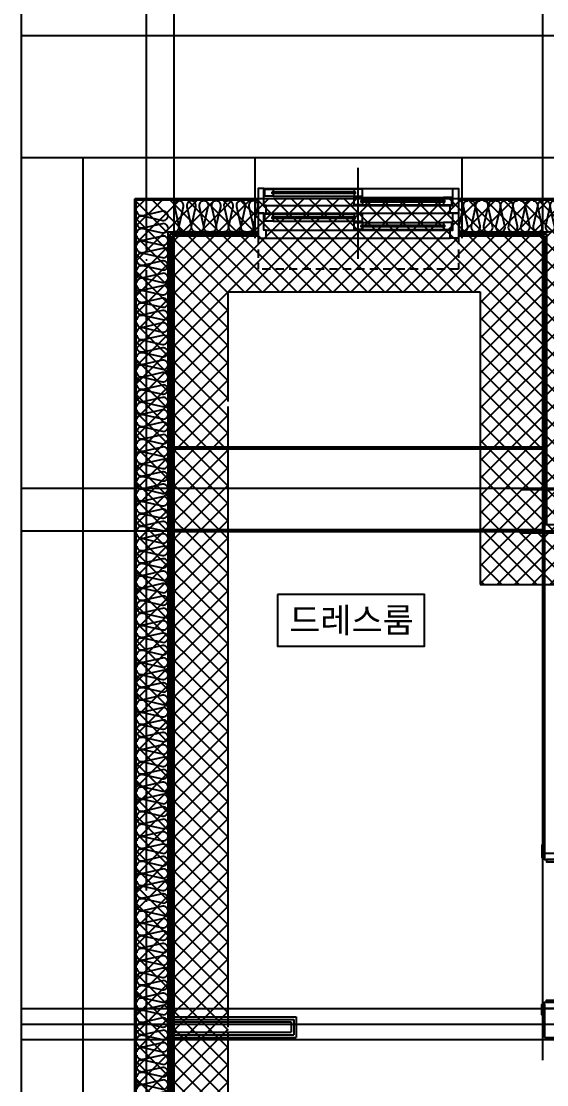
# Model space of a CAD drawing. Header units: millimetres. Extents: x -24416 to 92204, y -190080 to 23760.
# Drawn here: x 54157 to 56698, y 10764 to 15905 of the extents above; entities that cross this region are included whole.
import ezdxf
from ezdxf.enums import TextEntityAlignment as Align
from ezdxf.xclip import XClip

# ---------------------------------------------------------------- set-up
doc = ezdxf.new("R2010")
doc.units = ezdxf.units.MM
doc.header["$LTSCALE"] = 50
doc.header["$XCLIPFRAME"] = 0
for name, pattern in [('AUDIT_D_220706163347-0', [0]), ('CEN', [62, 60, -1, 0, -1]), ('H', [1.3, 0.8, -0.5]), ('HID', [2.5, 1.5, -1]), ('HIDDEN', [2, 1, -1]), ('평면도(기준)$0$ACAD_ISO04W100', [30.5, 24, -3, 0.5, -3])]:
    doc.linetypes.add(name, pattern=pattern)
doc.layers.get('defpoints').update_dxf_attribs({"color": 139})
for name, color, linetype in [('84 A$0$0 TILE LINE & HATCH', 8, 'Continuous'), ('AA-단열-바닥-욕실', 30, 'Continuous'), ('CEN_CON', 1, 'CEN'), ('CEN_WALL', 12, 'CEN'), ('CONC', 2, 'Continuous'), ('dan1', 7, 'HID'), ('ELE3_CON', 7, 'Continuous'), ('HAT', 9, 'Continuous'), ('INS', 252, 'Continuous'), ('SINA-F-DOOR', 5, 'Continuous'), ('SINA-F-FRAME', 4, 'Continuous'), ('SINA-F-단표시', 8, 'Continuous'), ('WAL_DRY', 7, 'Continuous'), ('WIN', 4, 'Continuous'), ('실명', 3, 'AUDIT_D_220706163347-0'), ('실명박스', 7, 'AUDIT_D_220706163347-0'), ('커튼박스', 6, 'Continuous'), ('확장', 8, 'HIDDEN')]:
    doc.layers.add(name, color=color, linetype=linetype)
for name, color, linetype, plot in [('AA-CEN', 1, 'CEN', False), ('Defpoint', 135, 'Continuous', False), ('MC', 135, 'Continuous', False)]:
    doc.layers.add(name, color=color, linetype=linetype, plot=plot)
doc.styles.add('HAUD01', font='Dotum.ttf')

# ---------------------------------------------------------------- blocks, each defined once
blk = doc.blocks.new('WIN_이중창_1000')
at = {"layer": 'Defpoint'}
for p, q in [((-15, 240), (-15, 0)), ((985, 240), (985, 0))]:
    blk.add_line(p, q, dxfattribs=at)
at = {"layer": 'WIN'}
blk.add_line((485, -100), (485, 340), dxfattribs=at)
at = {"layer": 'WIN', "color": 8}
for p, q in [((942, 240), (28, 240)), ((897, 237), (505, 237)), ((930, 158), (40, 158)), ((465, 196), (73, 196)), ((465, 161), (73, 161)), ((897, 202), (505, 202)), ((930, 120), (40, 120)), ((897, 117), (505, 117)), ((465, 76), (73, 76)), ((897, 82), (505, 82)), ((930, 38), (40, 38)), ((930, 0), (40, 0)), ((465, 41), (73, 41))]:
    blk.add_line(p, q, dxfattribs=at)
at = {"layer": 'WIN'}
for points in [[(40, 158), (28, 158), (28, 240), (0, 240), (0, 120), (40, 120), (40, 158)], [(505, 216.5), (505, 202), (465, 202), (465, 237), (505, 237), (505, 222.5)], [(904, 222.5), (904, 216.5), (498, 216.5), (498, 222.5), (904, 222.5)], [(897, 216.5), (897, 202), (937, 202), (937, 237), (897, 237), (897, 222.5)], [(930, 158), (942, 158), (942, 240), (970, 240), (970, 120), (930, 120), (930, 158)], [(73, 175.5), (73, 161), (33, 161), (33, 196), (73, 196), (73, 181.5)], [(472, 181.5), (472, 175.5), (66, 175.5), (66, 181.5), (472, 181.5)], [(465, 175.5), (465, 161), (505, 161), (505, 196), (465, 196), (465, 181.5)], [(40, 38), (28, 38), (28, 120), (0, 120), (0, 0), (40, 0), (40, 38)], [(505, 96.5), (505, 82), (465, 82), (465, 117), (505, 117), (505, 102.5)], [(897, 96.5), (897, 82), (937, 82), (937, 117), (897, 117), (897, 102.5)], [(930, 38), (942, 38), (942, 120), (970, 120), (970, 0), (930, 0), (930, 38)], [(73, 55.5), (73, 41), (33, 41), (33, 76), (73, 76), (73, 61.5)], [(472, 61.5), (472, 55.5), (66, 55.5), (66, 61.5), (472, 61.5)], [(465, 55.5), (465, 41), (505, 41), (505, 76), (465, 76), (465, 61.5)], [(904, 102.5), (904, 96.5), (498, 96.5), (498, 102.5), (904, 102.5)]]:
    blk.add_lwpolyline(points, dxfattribs=at)
blk = doc.blocks.new('insul1')
blk.add_lwpolyline([(0, 0, 0.480617), (0.146, 0.183), (0.004, 0.817, -1.249969), (0.296, 0.817), (0.154, 0.183, 0.480617), (0.3, 0, 0.480617)], format="xyb")
blk = doc.blocks.new('A$C016A76E2')
at = {"layer": 'SINA-F-단표시'}
h = blk.add_hatch(dxfattribs=at)
h.set_pattern_fill('AR-SAND', color=251, scale=10, angle=90)
h.set_pattern_definition([(127.5, (671299.453, 3999847.715), (-19.26823769, -0.62993358), [0, -15.2, 0, -17, 0, -16.25]), (97.5, (671299.453, 3999847.715), (-28.22146065, 17.69776705), [0, -8.2, 0, -13.7, 0, -5.25]), (57.5, (671299.453, 3999835.415), (-0.056590535, 31.14141862), [0, -5, 0, -18, 0, -23.5]), (47.5, (671299.453, 3999835.415), (-8.77675565, 30.06126605), [0, -2.5, 0, -11.8, 0, -13.5])])
h.paths.add_polyline_path([(-150, 770), (-110, 770), (-110, 80), (-150, 80)])
at = {"layer": '84 A$0$0 TILE LINE & HATCH'}
blk.add_line((-740, 80), (-740, 50), dxfattribs=at)
at = {"layer": 'SINA-F-DOOR', "color": 8}
for points in [[(-760, 126), (-760, 176), (-580, 176), (-580, 156), (-740, 156), (-740, 126)], [(-760, 70), (-760, 20), (-580, 20), (-580, 40), (-740, 40), (-740, 70)]]:
    blk.add_lwpolyline(points, dxfattribs=at)
at = {"layer": 'SINA-F-DOOR'}
blk.add_lwpolyline([(-150, 80), (-840, 80), (-840, 116), (-150, 116), (-150, 80)], dxfattribs=at)
at = {"layer": 'SINA-F-DOOR', "color": 8}
for points in [[(-720, 116), (-780, 116), (-780, 126), (-720, 126)], [(-720, 80), (-780, 80), (-780, 70), (-720, 70)]]:
    blk.add_lwpolyline(points, close=True, dxfattribs=at)
at = {"layer": 'SINA-F-DOOR', "color": 1, "linetype": '평면도(기준)$0$ACAD_ISO04W100', "ltscale": 20}
blk.add_arc((-149.4, 78.4), 691.6, 90.0471, 177.0967, dxfattribs=at)
at = {"layer": 'SINA-F-FRAME'}
for points in [[(0, 780), (0, 840), (12, 840), (12, 780)], [(0, 800), (0, 770), (-150, 770), (-150, 800)], [(-10, 770), (-10, 760), (-110, 760), (-110, 770)], [(0, 50), (0, 80), (-150, 80), (-150, 50)], [(-10, 80), (-10, 90), (-110, 90), (-110, 80)], [(0, 70), (0, 20), (12, 20), (12, 70)]]:
    blk.add_lwpolyline(points, close=True, dxfattribs=at)
at = {"layer": 'SINA-F-단표시', "color": 7}
blk.add_line((-150, 80), (-150, 770), dxfattribs=at)
at = {"layer": 'SINA-F-단표시', "color": 8}
blk.add_line((-110, 770), (-110, 80), dxfattribs=at)
blk = doc.blocks.new('U-76A(확장)')
at = {"layer": 'CEN_CON'}
for p, q in [((14030, -300), (14030, 10335)), ((14635, 10035), (4795, 10035)), ((14635, 9445), (11295.7, 9445)), ((12215, 7840), (9175, 7840))]:
    blk.add_line(p, q, dxfattribs=at)
at = {"layer": 'CEN_WALL'}
for p, q in [((14635, 7845), (11865, 7845)), ((14635, 5255), (9975, 5255))]:
    blk.add_line(p, q, dxfattribs=at)
at = {"layer": 'CONC'}
for p, q in [((12505, 9445), (12055, 9445)), ((12505, 9445), (12505, 9245)), ((14335, 9445), (13505, 9445)), ((13505, 9445), (13505, 9245)), ((14335, 0), (14335, 9445)), ((12505, 9245), (11855, 9245)), ((14085, 9245), (13505, 9245)), ((14085, 1690), (14085, 9245))]:
    blk.add_line(p, q, dxfattribs=at)
at = {"layer": 'dan1'}
blk.add_lwpolyline([(10285, 2140), (13635, 2140), (13635, 8795), (12415, 8795), (12415, 7380), (10285, 7380)], dxfattribs=at)
at = {"layer": 'ELE3_CON'}
blk.add_line((13505, 9445), (12505, 9445), dxfattribs=at)
at = {"layer": 'INS'}
for p, q in [((12520, 9240), (11975, 9240)), ((14080, 9240), (13490, 9240)), ((14080, 1695), (14080, 9240)), ((12520, 9085), (12085, 9085)), ((13925, 9085), (13490, 9085)), ((13925, 1850), (13925, 9085))]:
    blk.add_line(p, q, dxfattribs=at)
at = {"layer": 'MC'}
for p, q in [((12115, 10335), (12115, 5080)), ((13895, -300), (13895, 10335)), ((12215, 7630), (10620, 7630)), ((14635, 7640), (11865, 7640)), ((14635, 5330), (9975, 5330)), ((14635, 5180), (9975, 5180))]:
    blk.add_line(p, q, dxfattribs=at)
at = {"layer": 'WAL_DRY'}
for p, q in [((12520, 9075), (12095, 9075)), ((12095, 9075), (12095, 7670)), ((12105, 9065), (12105, 7670)), ((12520, 9065), (12105, 9065)), ((13915, 9075), (13490, 9075)), ((13905, 9065), (13490, 9065)), ((13905, 1870), (13905, 9065)), ((13915, 1860), (13915, 9075)), ((12105, 7670), (10795, 7670)), ((12105, 7670), (12105, 6080)), ((12105, 5330), (12105, 5190)), ((13905, 5290), (13305, 5290)), ((13305, 5290), (13305, 5190)), ((13905, 5277.5), (13317.5, 5277.5)), ((13317.5, 5277.5), (13317.5, 5202.5)), ((13905, 5265), (13330, 5265)), ((13330, 5265), (13330, 5215)), ((13905, 5202.5), (13317.5, 5202.5)), ((13905, 5215), (13330, 5215)), ((12105, 5190), (10285, 5190)), ((13905, 5190), (13305, 5190))]:
    blk.add_line(p, q, dxfattribs=at)
at = {"layer": '커튼박스', "linetype": 'H'}
for p, q in [((12520, 9065), (12520, 8905)), ((13490, 9065), (13490, 8905)), ((12520, 8905), (13490, 8905))]:
    blk.add_line(p, q, dxfattribs=at)
at = {"layer": '확장', "ltscale": 0.5, "const_width": 20, "flags": 128}
for points in [[(13905, 8040), (12105, 8040)], [(13905, 7640), (12105, 7640)]]:
    blk.add_lwpolyline(points, dxfattribs=at)
at = {"layer": 'INS', "row_count": 1}
for p, xscale, yscale, zscale, rotation, column_count, row_spacing, column_spacing in [((12520, 9235), 150, 150, 150, 180, 9, 0, 60), ((14075, 1700), 150.0000000000001, 150.0000000000001, 150.0000000000001, 90, 125, -1.577721810442024e-30, 60.00000000000004)]:
    blk.add_blockref('insul1', p, dxfattribs=dict(at, xscale=xscale, yscale=yscale, zscale=zscale, rotation=rotation, column_count=column_count, row_spacing=row_spacing, column_spacing=column_spacing))
at = {"layer": 'INS', "xscale": 150, "yscale": 150, "zscale": 150, "row_count": 1, "column_count": 7, "row_spacing": 0, "column_spacing": 60}
blk.add_blockref('insul1', (13490, 9085), dxfattribs=at)
at = {"layer": 'SINA-F-FRAME', "color": 0}
blk.add_blockref('A$C016A76E2', (12105, 5280), dxfattribs=at)
at = {"layer": 'WIN'}
blk.add_blockref('WIN_이중창_1000', (12520, 9055), dxfattribs=at)
blk = doc.blocks.new('A$C415C5DAF')
at = {"layer": '실명박스'}
blk.add_lwpolyline([(42910.4, -5242.7), (42910.4, -5492.7), (43621.6, -5492.7), (43621.6, -5242.7)], close=True, dxfattribs=at)
at = {"layer": '실명', "style": 'HAUD01'}
blk.add_text('드레스룸', height=120, dxfattribs=at).set_placement((43268.8, -5365.9), align=Align.MIDDLE)
blk = doc.blocks.new('A$C1CAF0AFA')
at = {"layer": 'HAT'}
h = blk.add_hatch(dxfattribs=at)
h.set_pattern_fill('_USER', color=5, scale=60, angle=45, double=1, pattern_type=0)
h.set_pattern_definition([(45, (0, -23760), (-42.426407, 42.426407), []), (135, (0, -23760), (-42.426407, -42.426407), [])])
h.paths.add_polyline_path([(62927.2, -11732.9), (68667.2, -11732.9), (68667.2, -11282.9), (66117.2, -11282.9), (66117.2, -11132.9), (64717.2, -11132.9), (64717.2, -11282.9), (62867.2, -11282.9), (62867.2, -8122.9), (59327.2, -8122.9), (59327.2, -10127.9), (56827.2, -10127.9), (56827.2, -8712.9), (54707.2, -8712.9), (54707.2, -16267.9), (58567.2, -16267.9), (58567.2, -17757.9), (68667.2, -17757.9), (68667.2, -17307.9), (59017.2, -17307.9), (59017.2, -15817.9), (58707.2, -15817.9), (58707.2, -16107.9), (58507.2, -16107.9), (58507.2, -15817.9), (55157.2, -15817.9), (55157.2, -9162.9), (56377.2, -9162.9), (56377.2, -10577.9), (58507.2, -10577.9), (58507.2, -10287.9), (58707.2, -10287.9), (58707.2, -10577.9), (59777.2, -10577.9), (59777.2, -8572.9), (62417.2, -8572.9), (62417.2, -11732.9), (62727.2, -11732.9), (62727.2, -11410.4), (62927.2, -11410.4)])
at = {"layer": 'AA-CEN', "color": 4}
for points in [[(62867.2, -8122.9), (59327.2, -8122.9), (59327.2, -10127.9), (56827.2, -10127.9), (56827.2, -8712.9), (54707.2, -8712.9), (54707.2, -16267.9), (58567.2, -16267.9), (58567.2, -17757.9), (68667.2, -17757.9)], [(68667.2, -17307.9), (59017.2, -17307.9), (59017.2, -15817.9), (58707.2, -15817.9), (58707.2, -16107.9), (58507.2, -16107.9), (58507.2, -15817.9), (55157.2, -15817.9), (55157.2, -9162.9), (56377.2, -9162.9), (56377.2, -10577.9), (58507.2, -10577.9), (58507.2, -10287.9), (58707.2, -10287.9), (58707.2, -10577.9), (59777.2, -10577.9), (59777.2, -8572.9), (62417.2, -8572.9)]]:
    blk.add_lwpolyline(points, dxfattribs=at)

msp = doc.modelspace()

# ---------------------------------------------------------------- linework, layer by layer
at = {"layer": 'defpoints'}
msp.add_lwpolyline([(70124.4, 18877.1), (54157.2, 18877.1), (54157.2, 5502.1), (70124.4, 5502.1)], close=True, dxfattribs=at)

# ---------------------------------------------------------------- block references
ref = msp.add_blockref('U-76A(확장)', (68792.2, 5802.1), dxfattribs=dict(xscale=-1))
XClip(ref).set_block_clipping_path([(-1332.1523822156, -300), (14635, 13075.0000000001)])
at = {"layer": 'AA-단열-바닥-욕실'}
msp.add_blockref('A$C1CAF0AFA', (0, 23760), dxfattribs=at)
at = {"layer": '실명박스'}
msp.add_blockref('A$C415C5DAF', (12485.4, 18377.1), dxfattribs=at)

doc.saveas('drawing.dxf')
